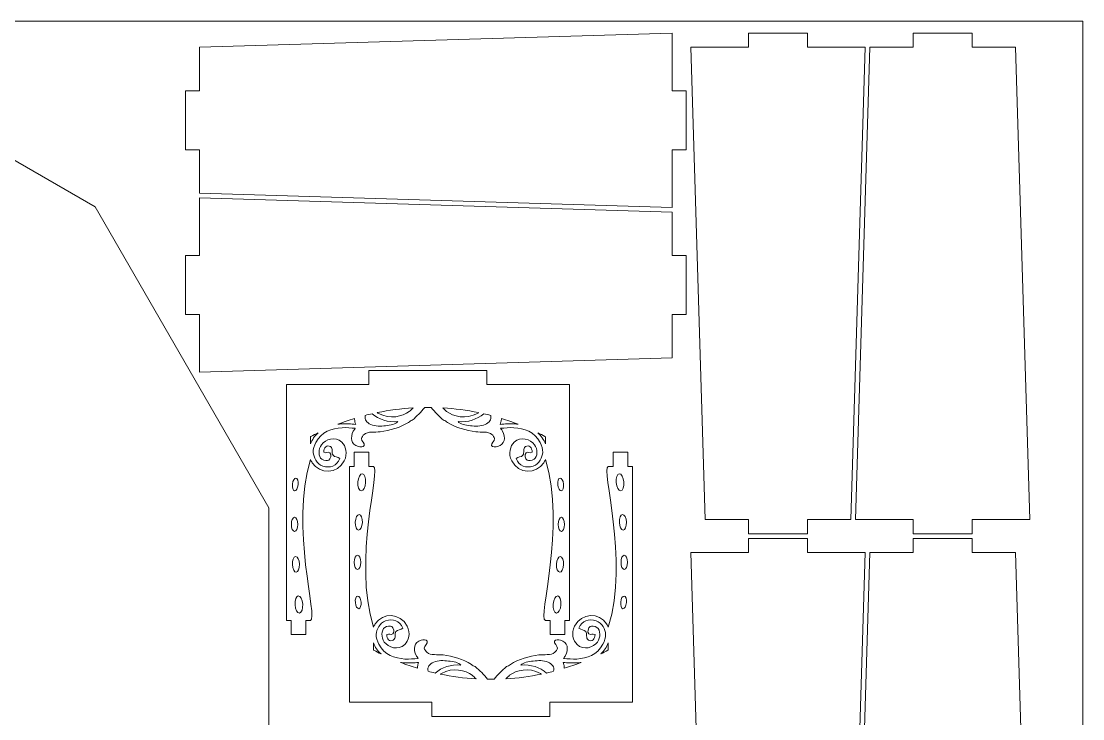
# Model space of a CAD drawing. Header units: millimetres. Extents: x -450 to 450, y -969 to 969.
# Drawn here: x 0 to 450, y 673 to 968.8 of the extents above; entities that cross this region are included whole.
import ezdxf

# ---------------------------------------------------------------- set-up
doc = ezdxf.new("R2010")
doc.units = ezdxf.units.MM
doc.header["$MEASUREMENT"] = 0
doc.layers.add('Camada 1', color=7, linetype='Continuous')

msp = doc.modelspace()

# ---------------------------------------------------------------- linework, layer by layer
at = {"layer": 'Camada 1', "color": 254, "lineweight": 20}
msp.add_lwpolyline([(-450, 368.7521), (450, 368.7521), (450, 968.7521), (-450, 968.7521), (-450, 368.7521)], close=True, dxfattribs=at)
at = {"layer": 'Camada 1', "color": 230, "lineweight": 20}
for points, knots in [([(105, 615.0661), (105, 615.0661), (105, 762.4381), (105, 762.4381), (105, 762.4381), (105, 762.4381), (31.314, 890.0661), (31.314, 890.0661), (31.314, 890.0661), (31.314, 890.0661), (-96.314, 963.7521), (-96.314, 963.7521), (-96.314, 963.7521), (-96.314, 963.7521), (-243.686, 963.7521), (-243.686, 963.7521), (-243.686, 963.7521), (-243.686, 963.7521), (-371.314, 890.0661), (-371.314, 890.0661), (-371.314, 890.0661), (-371.314, 890.0661), (-445, 762.4381), (-445, 762.4381), (-445, 762.4381), (-445, 762.4381), (-445, 615.0661), (-445, 615.0661), (-445, 615.0661), (-445, 615.0661), (-371.314, 487.4381), (-371.314, 487.4381), (-371.314, 487.4381), (-371.314, 487.4381), (-243.686, 413.7521), (-243.686, 413.7521), (-243.686, 413.7521), (-243.686, 413.7521), (-96.314, 413.7521), (-96.314, 413.7521), (-96.314, 413.7521), (-96.314, 413.7521), (31.314, 487.4381), (31.314, 487.4381), (31.314, 487.4381), (31.314, 487.4381), (105, 615.0661), (105, 615.0661)], [0, 0, 0, 0, 0.07692308, 0.07692308, 0.07692308, 0.07692308, 0.15384615, 0.15384615, 0.15384615, 0.15384615, 0.23076923, 0.23076923, 0.23076923, 0.23076923, 0.30769231, 0.30769231, 0.30769231, 0.30769231, 0.38461538, 0.38461538, 0.38461538, 0.38461538, 0.46153846, 0.46153846, 0.46153846, 0.46153846, 0.53846154, 0.53846154, 0.53846154, 0.53846154, 0.61538462, 0.61538462, 0.61538462, 0.61538462, 0.69230769, 0.69230769, 0.69230769, 0.69230769, 0.76923077, 0.76923077, 0.76923077, 0.76923077, 0.84615385, 0.84615385, 0.84615385, 0.84615385, 1, 1, 1, 1]), ([(75.599, 895.9028), (75.599, 895.9028), (275.8734, 889.8513), (275.8734, 889.8513), (275.8734, 889.8513), (275.8734, 889.8513), (275.8734, 914.3017), (275.8734, 914.3017), (275.8734, 914.3017), (275.8734, 914.3017), (281.8734, 914.3017), (281.8734, 914.3017), (281.8734, 914.3017), (281.8734, 914.3017), (281.8734, 939.3017), (281.8734, 939.3017), (281.8734, 939.3017), (281.8734, 939.3017), (275.8734, 939.3017), (275.8734, 939.3017), (275.8734, 939.3017), (275.8734, 939.3017), (275.8734, 963.7521), (275.8734, 963.7521), (275.8734, 963.7521), (275.8734, 963.7521), (75.599, 957.7006), (75.599, 957.7006), (75.599, 957.7006), (75.599, 957.7006), (75.599, 939.3017), (75.599, 939.3017), (75.599, 939.3017), (75.599, 939.3017), (69.599, 939.3017), (69.599, 939.3017), (69.599, 939.3017), (69.599, 939.3017), (69.599, 914.3017), (69.599, 914.3017), (69.599, 914.3017), (69.599, 914.3017), (75.599, 914.3017), (75.599, 914.3017), (75.599, 914.3017), (75.599, 914.3017), (75.599, 895.9028), (75.599, 895.9028)], [0, 0, 0, 0, 0.07692308, 0.07692308, 0.07692308, 0.07692308, 0.15384615, 0.15384615, 0.15384615, 0.15384615, 0.23076923, 0.23076923, 0.23076923, 0.23076923, 0.30769231, 0.30769231, 0.30769231, 0.30769231, 0.38461538, 0.38461538, 0.38461538, 0.38461538, 0.46153846, 0.46153846, 0.46153846, 0.46153846, 0.53846154, 0.53846154, 0.53846154, 0.53846154, 0.61538462, 0.61538462, 0.61538462, 0.61538462, 0.69230769, 0.69230769, 0.69230769, 0.69230769, 0.76923077, 0.76923077, 0.76923077, 0.76923077, 0.84615385, 0.84615385, 0.84615385, 0.84615385, 1, 1, 1, 1]), ([(351.687, 757.4777), (351.687, 757.4777), (357.7385, 957.7521), (357.7385, 957.7521), (357.7385, 957.7521), (357.7385, 957.7521), (333.2881, 957.7521), (333.2881, 957.7521), (333.2881, 957.7521), (333.2881, 957.7521), (333.2881, 963.7521), (333.2881, 963.7521), (333.2881, 963.7521), (333.2881, 963.7521), (308.2881, 963.7521), (308.2881, 963.7521), (308.2881, 963.7521), (308.2881, 963.7521), (308.2881, 957.7521), (308.2881, 957.7521), (308.2881, 957.7521), (308.2881, 957.7521), (283.8377, 957.7521), (283.8377, 957.7521), (283.8377, 957.7521), (283.8377, 957.7521), (289.8892, 757.4777), (289.8892, 757.4777), (289.8892, 757.4777), (289.8892, 757.4777), (308.2881, 757.4777), (308.2881, 757.4777), (308.2881, 757.4777), (308.2881, 757.4777), (308.2881, 751.4777), (308.2881, 751.4777), (308.2881, 751.4777), (308.2881, 751.4777), (333.2881, 751.4777), (333.2881, 751.4777), (333.2881, 751.4777), (333.2881, 751.4777), (333.2881, 757.4777), (333.2881, 757.4777), (333.2881, 757.4777), (333.2881, 757.4777), (351.687, 757.4777), (351.687, 757.4777)], [0, 0, 0, 0, 0.07692308, 0.07692308, 0.07692308, 0.07692308, 0.15384615, 0.15384615, 0.15384615, 0.15384615, 0.23076923, 0.23076923, 0.23076923, 0.23076923, 0.30769231, 0.30769231, 0.30769231, 0.30769231, 0.38461538, 0.38461538, 0.38461538, 0.38461538, 0.46153846, 0.46153846, 0.46153846, 0.46153846, 0.53846154, 0.53846154, 0.53846154, 0.53846154, 0.61538462, 0.61538462, 0.61538462, 0.61538462, 0.69230769, 0.69230769, 0.69230769, 0.69230769, 0.76923077, 0.76923077, 0.76923077, 0.76923077, 0.84615385, 0.84615385, 0.84615385, 0.84615385, 1, 1, 1, 1]), ([(359.7385, 957.7521), (359.7385, 957.7521), (353.687, 757.4777), (353.687, 757.4777), (353.687, 757.4777), (353.687, 757.4777), (378.1374, 757.4777), (378.1374, 757.4777), (378.1374, 757.4777), (378.1374, 757.4777), (378.1374, 751.4777), (378.1374, 751.4777), (378.1374, 751.4777), (378.1374, 751.4777), (403.1374, 751.4777), (403.1374, 751.4777), (403.1374, 751.4777), (403.1374, 751.4777), (403.1374, 757.4777), (403.1374, 757.4777), (403.1374, 757.4777), (403.1374, 757.4777), (427.5878, 757.4777), (427.5878, 757.4777), (427.5878, 757.4777), (427.5878, 757.4777), (421.5363, 957.7521), (421.5363, 957.7521), (421.5363, 957.7521), (421.5363, 957.7521), (403.1374, 957.7521), (403.1374, 957.7521), (403.1374, 957.7521), (403.1374, 957.7521), (403.1374, 963.7521), (403.1374, 963.7521), (403.1374, 963.7521), (403.1374, 963.7521), (378.1374, 963.7521), (378.1374, 963.7521), (378.1374, 963.7521), (378.1374, 963.7521), (378.1374, 957.7521), (378.1374, 957.7521), (378.1374, 957.7521), (378.1374, 957.7521), (359.7385, 957.7521), (359.7385, 957.7521)], [0, 0, 0, 0, 0.07692308, 0.07692308, 0.07692308, 0.07692308, 0.15384615, 0.15384615, 0.15384615, 0.15384615, 0.23076923, 0.23076923, 0.23076923, 0.23076923, 0.30769231, 0.30769231, 0.30769231, 0.30769231, 0.38461538, 0.38461538, 0.38461538, 0.38461538, 0.46153846, 0.46153846, 0.46153846, 0.46153846, 0.53846154, 0.53846154, 0.53846154, 0.53846154, 0.61538462, 0.61538462, 0.61538462, 0.61538462, 0.69230769, 0.69230769, 0.69230769, 0.69230769, 0.76923077, 0.76923077, 0.76923077, 0.76923077, 0.84615385, 0.84615385, 0.84615385, 0.84615385, 1, 1, 1, 1]), ([(275.8734, 887.8513), (275.8734, 887.8513), (75.599, 893.9028), (75.599, 893.9028), (75.599, 893.9028), (75.599, 893.9028), (75.599, 869.4524), (75.599, 869.4524), (75.599, 869.4524), (75.599, 869.4524), (69.599, 869.4524), (69.599, 869.4524), (69.599, 869.4524), (69.599, 869.4524), (69.599, 844.4524), (69.599, 844.4524), (69.599, 844.4524), (69.599, 844.4524), (75.599, 844.4524), (75.599, 844.4524), (75.599, 844.4524), (75.599, 844.4524), (75.599, 820.002), (75.599, 820.002), (75.599, 820.002), (75.599, 820.002), (275.8734, 826.0535), (275.8734, 826.0535), (275.8734, 826.0535), (275.8734, 826.0535), (275.8734, 844.4524), (275.8734, 844.4524), (275.8734, 844.4524), (275.8734, 844.4524), (281.8734, 844.4524), (281.8734, 844.4524), (281.8734, 844.4524), (281.8734, 844.4524), (281.8734, 869.4524), (281.8734, 869.4524), (281.8734, 869.4524), (281.8734, 869.4524), (275.8734, 869.4524), (275.8734, 869.4524), (275.8734, 869.4524), (275.8734, 869.4524), (275.8734, 887.8513), (275.8734, 887.8513)], [0, 0, 0, 0, 0.07692308, 0.07692308, 0.07692308, 0.07692308, 0.15384615, 0.15384615, 0.15384615, 0.15384615, 0.23076923, 0.23076923, 0.23076923, 0.23076923, 0.30769231, 0.30769231, 0.30769231, 0.30769231, 0.38461538, 0.38461538, 0.38461538, 0.38461538, 0.46153846, 0.46153846, 0.46153846, 0.46153846, 0.53846154, 0.53846154, 0.53846154, 0.53846154, 0.61538462, 0.61538462, 0.61538462, 0.61538462, 0.69230769, 0.69230769, 0.69230769, 0.69230769, 0.76923077, 0.76923077, 0.76923077, 0.76923077, 0.84615385, 0.84615385, 0.84615385, 0.84615385, 1, 1, 1, 1]), ([(123.7906, 785.9185), (123.6754, 787.3463), (124.2548, 788.7839), (124.9235, 790.1256), (124.9235, 790.1256), (127.2536, 794.8037), (131.6517, 796.1596), (136.0119, 796.4241), (136.0119, 796.4241), (137.9555, 796.5417), (139.7284, 796.3335), (141.6184, 796.1852), (141.6184, 796.1852), (141.3363, 795.7534), (140.9615, 795.3552), (140.7707, 794.9725), (140.7707, 794.9725), (139.4097, 792.2404), (139.746, 789.2879), (142.9226, 788.4152), (142.9226, 788.4152), (143.6261, 788.2223), (145.124, 788.2), (145.428, 788.8887), (145.428, 788.8887), (145.8515, 789.8489), (144.0758, 790.8256), (144.1991, 791.7913), (144.1991, 791.7913), (144.2715, 792.3587), (144.9328, 793.242), (145.3132, 793.5835), (145.3132, 793.5835), (146.9264, 795.032), (149.9048, 794.4019), (152.1262, 794.6974), (152.1262, 794.6974), (156.2467, 795.2455), (160.6621, 796.4172), (164.1649, 798.7089), (164.1649, 798.7089), (164.6499, 799.026), (165.0826, 799.5913), (165.7891, 799.6233), (165.7891, 799.6233), (167.7163, 801.2742), (169.4719, 803.07), (171.0562, 805.0107), (171.0562, 805.0107), (171.511, 805.0165), (171.9657, 805.0193), (172.4205, 805.0191), (172.4205, 805.0191), (172.8753, 805.0193), (173.33, 805.0165), (173.7848, 805.0107), (173.7848, 805.0107), (175.3691, 803.07), (177.1247, 801.2742), (179.0519, 799.6233), (179.0519, 799.6233), (179.7584, 799.5913), (180.1911, 799.026), (180.6761, 798.7089), (180.6761, 798.7089), (184.1789, 796.4172), (188.5943, 795.2455), (192.7148, 794.6974), (192.7148, 794.6974), (194.9362, 794.4019), (197.9146, 795.032), (199.5278, 793.5835), (199.5278, 793.5835), (199.9082, 793.242), (200.5695, 792.3587), (200.6419, 791.7913), (200.6419, 791.7913), (200.7652, 790.8256), (198.9895, 789.8489), (199.413, 788.8887), (199.413, 788.8887), (199.717, 788.2), (201.2149, 788.2223), (201.9184, 788.4152), (201.9184, 788.4152), (205.095, 789.2879), (205.4313, 792.2404), (204.0703, 794.9725), (204.0703, 794.9725), (203.8795, 795.3552), (203.5047, 795.7534), (203.2226, 796.1852), (203.2226, 796.1852), (205.1126, 796.3335), (206.8855, 796.5417), (208.8291, 796.4241), (208.8291, 796.4241), (213.1893, 796.1596), (217.5874, 794.8037), (219.9175, 790.1256), (219.9175, 790.1256), (220.5862, 788.7839), (221.1656, 787.3463), (221.0504, 785.9185), (221.0504, 785.9185), (220.9065, 784.1365), (219.6526, 781.0188), (217.0245, 780.1792), (217.0245, 780.1792), (213.9575, 779.1984), (211.0076, 780.0909), (209.7619, 783.3453), (209.7619, 783.3453), (210.6489, 784.0978), (211.9638, 783.9149), (212.6531, 784.7663), (212.6531, 784.7663), (213.4584, 785.7611), (212.3944, 787.5745), (213.7765, 788.4021), (213.7765, 788.4021), (215.2899, 789.309), (216.6308, 787.9236), (216.5797, 786.0111), (216.5797, 786.0111), (215.4393, 785.4854), (215.0203, 786.4544), (213.98, 785.7693), (213.98, 785.7693), (213.0274, 785.1424), (213.7915, 783.1114), (214.4703, 782.6674), (214.4703, 782.6674), (214.9816, 782.3328), (216.4792, 782.3627), (217.4027, 783.0393), (217.4027, 783.0393), (218.9709, 784.1885), (218.9773, 787.2757), (217.5898, 789.2154), (217.5898, 789.2154), (215.9052, 791.5696), (211.7299, 792.9035), (208.959, 790.2966), (208.959, 790.2966), (207.281, 788.7186), (206.368, 785.4299), (207.9178, 782.4301), (207.9178, 782.4301), (210.8584, 776.7377), (218.2939, 776.6461), (221.4764, 781.572), (221.4764, 781.572), (221.7619, 782.0138), (221.9997, 782.4661), (222.1933, 782.9257), (222.1933, 782.9257), (231.1505, 754.1695), (218.8067, 715.4651), (222.1933, 714.7545), (222.1933, 714.7545), (222.1933, 714.7545), (224.1933, 714.7545), (224.1933, 714.7545), (224.1933, 714.7545), (224.1933, 714.7545), (224.1933, 708.7545), (224.1933, 708.7545), (224.1933, 708.7545), (224.1933, 708.7545), (230.4205, 708.7545), (230.4205, 708.7545), (230.4205, 708.7545), (230.4205, 708.7545), (230.4205, 714.7545), (230.4205, 714.7545), (230.4205, 714.7545), (230.4205, 714.7545), (232.4205, 714.7545), (232.4205, 714.7545), (232.4205, 714.7545), (232.4205, 714.7545), (232.4205, 814.7545), (232.4205, 814.7545), (232.4205, 814.7545), (232.4205, 814.7545), (197.4205, 814.7545), (197.4205, 814.7545), (197.4205, 814.7545), (197.4205, 814.7545), (197.4205, 820.7545), (197.4205, 820.7545), (197.4205, 820.7545), (197.4205, 820.7545), (147.4205, 820.7545), (147.4205, 820.7545), (147.4205, 820.7545), (147.4205, 820.7545), (147.4205, 814.7545), (147.4205, 814.7545), (147.4205, 814.7545), (147.4205, 814.7545), (112.4205, 814.7545), (112.4205, 814.7545), (112.4205, 814.7545), (112.4205, 814.7545), (112.4205, 714.7545), (112.4205, 714.7545), (112.4205, 714.7545), (112.4205, 714.7545), (114.4205, 714.7545), (114.4205, 714.7545), (114.4205, 714.7545), (114.4205, 714.7545), (114.4205, 708.7545), (114.4205, 708.7545), (114.4205, 708.7545), (114.4205, 708.7545), (120.6477, 708.7545), (120.6477, 708.7545), (120.6477, 708.7545), (120.6477, 708.7545), (120.6477, 714.7545), (120.6477, 714.7545), (120.6477, 714.7545), (120.6477, 714.7545), (122.6477, 714.7545), (122.6477, 714.7545), (122.6477, 714.7545), (126.0343, 715.4651), (113.6905, 754.1695), (122.6477, 782.9257), (122.6477, 782.9257), (122.8413, 782.4661), (123.0791, 782.0138), (123.3646, 781.572), (123.3646, 781.572), (126.5471, 776.6461), (133.9826, 776.7377), (136.9232, 782.4301), (136.9232, 782.4301), (138.473, 785.4299), (137.56, 788.7186), (135.882, 790.2966), (135.882, 790.2966), (133.1111, 792.9035), (128.9358, 791.5696), (127.2512, 789.2154), (127.2512, 789.2154), (125.8637, 787.2757), (125.8701, 784.1885), (127.4383, 783.0393), (127.4383, 783.0393), (128.3618, 782.3627), (129.8594, 782.3328), (130.3707, 782.6674), (130.3707, 782.6674), (131.0495, 783.1114), (131.8136, 785.1424), (130.861, 785.7693), (130.861, 785.7693), (129.8207, 786.4544), (129.4017, 785.4854), (128.2613, 786.0111), (128.2613, 786.0111), (128.2102, 787.9236), (129.5511, 789.309), (131.0645, 788.4021), (131.0645, 788.4021), (132.4466, 787.5745), (131.3826, 785.7611), (132.1879, 784.7663), (132.1879, 784.7663), (132.8772, 783.9149), (134.1921, 784.0978), (135.0791, 783.3453), (135.0791, 783.3453), (133.8334, 780.0909), (130.8835, 779.1984), (127.8165, 780.1792), (127.8165, 780.1792), (125.1884, 781.0188), (123.9345, 784.1365), (123.7906, 785.9185)], [0, 0, 0, 0, 0.01388889, 0.01388889, 0.01388889, 0.01388889, 0.02777778, 0.02777778, 0.02777778, 0.02777778, 0.04166667, 0.04166667, 0.04166667, 0.04166667, 0.05555556, 0.05555556, 0.05555556, 0.05555556, 0.06944444, 0.06944444, 0.06944444, 0.06944444, 0.08333333, 0.08333333, 0.08333333, 0.08333333, 0.09722222, 0.09722222, 0.09722222, 0.09722222, 0.11111111, 0.11111111, 0.11111111, 0.11111111, 0.125, 0.125, 0.125, 0.125, 0.13888889, 0.13888889, 0.13888889, 0.13888889, 0.15277778, 0.15277778, 0.15277778, 0.15277778, 0.16666667, 0.16666667, 0.16666667, 0.16666667, 0.18055556, 0.18055556, 0.18055556, 0.18055556, 0.19444444, 0.19444444, 0.19444444, 0.19444444, 0.20833333, 0.20833333, 0.20833333, 0.20833333, 0.22222222, 0.22222222, 0.22222222, 0.22222222, 0.23611111, 0.23611111, 0.23611111, 0.23611111, 0.25, 0.25, 0.25, 0.25, 0.26388889, 0.26388889, 0.26388889, 0.26388889, 0.27777778, 0.27777778, 0.27777778, 0.27777778, 0.29166667, 0.29166667, 0.29166667, 0.29166667, 0.30555556, 0.30555556, 0.30555556, 0.30555556, 0.31944444, 0.31944444, 0.31944444, 0.31944444, 0.33333333, 0.33333333, 0.33333333, 0.33333333, 0.34722222, 0.34722222, 0.34722222, 0.34722222, 0.36111111, 0.36111111, 0.36111111, 0.36111111, 0.375, 0.375, 0.375, 0.375, 0.38888889, 0.38888889, 0.38888889, 0.38888889, 0.40277778, 0.40277778, 0.40277778, 0.40277778, 0.41666667, 0.41666667, 0.41666667, 0.41666667, 0.43055556, 0.43055556, 0.43055556, 0.43055556, 0.44444444, 0.44444444, 0.44444444, 0.44444444, 0.45833333, 0.45833333, 0.45833333, 0.45833333, 0.47222222, 0.47222222, 0.47222222, 0.47222222, 0.48611111, 0.48611111, 0.48611111, 0.48611111, 0.5, 0.5, 0.5, 0.5, 0.51388889, 0.51388889, 0.51388889, 0.51388889, 0.52777778, 0.52777778, 0.52777778, 0.52777778, 0.54166667, 0.54166667, 0.54166667, 0.54166667, 0.55555556, 0.55555556, 0.55555556, 0.55555556, 0.56944444, 0.56944444, 0.56944444, 0.56944444, 0.58333333, 0.58333333, 0.58333333, 0.58333333, 0.59722222, 0.59722222, 0.59722222, 0.59722222, 0.61111111, 0.61111111, 0.61111111, 0.61111111, 0.625, 0.625, 0.625, 0.625, 0.63888889, 0.63888889, 0.63888889, 0.63888889, 0.65277778, 0.65277778, 0.65277778, 0.65277778, 0.66666667, 0.66666667, 0.66666667, 0.66666667, 0.68055556, 0.68055556, 0.68055556, 0.68055556, 0.69444444, 0.69444444, 0.69444444, 0.69444444, 0.70833333, 0.70833333, 0.70833333, 0.70833333, 0.72222222, 0.72222222, 0.72222222, 0.72222222, 0.73611111, 0.73611111, 0.73611111, 0.73611111, 0.75, 0.75, 0.75, 0.75, 0.76388889, 0.76388889, 0.76388889, 0.76388889, 0.77777778, 0.77777778, 0.77777778, 0.77777778, 0.79166667, 0.79166667, 0.79166667, 0.79166667, 0.80555556, 0.80555556, 0.80555556, 0.80555556, 0.81944444, 0.81944444, 0.81944444, 0.81944444, 0.83333333, 0.83333333, 0.83333333, 0.83333333, 0.84722222, 0.84722222, 0.84722222, 0.84722222, 0.86111111, 0.86111111, 0.86111111, 0.86111111, 0.875, 0.875, 0.875, 0.875, 0.88888889, 0.88888889, 0.88888889, 0.88888889, 0.90277778, 0.90277778, 0.90277778, 0.90277778, 0.91666667, 0.91666667, 0.91666667, 0.91666667, 0.93055556, 0.93055556, 0.93055556, 0.93055556, 0.94444444, 0.94444444, 0.94444444, 0.94444444, 0.95833333, 0.95833333, 0.95833333, 0.95833333, 0.97222222, 0.97222222, 0.97222222, 0.97222222, 1, 1, 1, 1]), ([(148.1805, 797.7902), (146.4081, 798.55), (145.3802, 799.785), (145.8334, 801.6324), (145.8334, 801.6324), (146.8172, 801.8871), (147.8036, 802.1285), (148.7927, 802.3545), (148.7927, 802.3545), (151.5592, 799.9969), (155.5204, 798.6062), (159.6637, 799.0154), (159.6637, 799.0154), (158.8141, 797.8719), (156.5413, 797.5371), (154.4306, 797.2838), (154.4306, 797.2838), (152.3286, 797.0316), (150.1986, 796.9256), (148.1805, 797.7902)], [0, 0, 0, 0, 0.16666667, 0.16666667, 0.16666667, 0.16666667, 0.33333333, 0.33333333, 0.33333333, 0.33333333, 0.5, 0.5, 0.5, 0.5, 0.66666667, 0.66666667, 0.66666667, 0.66666667, 1, 1, 1, 1]), ([(150.9432, 802.8211), (155.9559, 803.8576), (161.0257, 804.5298), (166.1129, 804.8327), (166.1129, 804.8327), (165.5395, 804.2022), (164.9806, 803.6866), (164.4999, 803.3246), (164.4999, 803.3246), (161.6499, 801.1778), (156.393, 799.7924), (151.4512, 802.5172), (151.4512, 802.5172), (151.2785, 802.6125), (151.1091, 802.7141), (150.9432, 802.8211)], [0, 0, 0, 0, 0.2, 0.2, 0.2, 0.2, 0.4, 0.4, 0.4, 0.4, 0.6, 0.6, 0.6, 0.6, 1, 1, 1, 1]), ([(193.3898, 802.5172), (188.448, 799.7924), (183.1911, 801.1778), (180.3411, 803.3246), (180.3411, 803.3246), (179.8604, 803.6866), (179.3015, 804.2022), (178.7281, 804.8327), (178.7281, 804.8327), (183.8153, 804.5298), (188.8851, 803.8576), (193.8978, 802.8211), (193.8978, 802.8211), (193.7319, 802.7141), (193.5625, 802.6125), (193.3898, 802.5172)], [0, 0, 0, 0, 0.2, 0.2, 0.2, 0.2, 0.4, 0.4, 0.4, 0.4, 0.6, 0.6, 0.6, 0.6, 1, 1, 1, 1]), ([(190.4104, 797.2838), (188.2997, 797.5371), (186.0269, 797.8719), (185.1773, 799.0154), (185.1773, 799.0154), (189.3206, 798.6062), (193.2818, 799.9969), (196.0483, 802.3545), (196.0483, 802.3545), (197.0374, 802.1285), (198.0238, 801.8871), (199.0076, 801.6324), (199.0076, 801.6324), (199.4608, 799.785), (198.4329, 798.55), (196.6605, 797.7902), (196.6605, 797.7902), (194.6424, 796.9256), (192.5124, 797.0316), (190.4104, 797.2838)], [0, 0, 0, 0, 0.16666667, 0.16666667, 0.16666667, 0.16666667, 0.33333333, 0.33333333, 0.33333333, 0.33333333, 0.5, 0.5, 0.5, 0.5, 0.66666667, 0.66666667, 0.66666667, 0.66666667, 1, 1, 1, 1]), ([(134.1731, 797.8804), (136.5251, 798.7899), (138.9016, 799.6132), (141.2982, 800.3489), (141.2982, 800.3489), (141.2896, 799.8419), (141.3945, 799.3435), (141.4838, 798.859), (141.4838, 798.859), (141.5437, 798.5348), (141.6702, 798.1839), (141.7781, 797.8587), (141.7781, 797.8587), (139.9214, 798.0603), (137.5466, 798.1462), (135.7681, 798.0362), (135.7681, 798.0362), (135.22, 798.0022), (134.6892, 797.9502), (134.1731, 797.8804)], [0, 0, 0, 0, 0.16666667, 0.16666667, 0.16666667, 0.16666667, 0.33333333, 0.33333333, 0.33333333, 0.33333333, 0.5, 0.5, 0.5, 0.5, 0.66666667, 0.66666667, 0.66666667, 0.66666667, 1, 1, 1, 1]), ([(203.3572, 798.859), (203.4465, 799.3435), (203.5514, 799.8419), (203.5428, 800.3489), (203.5428, 800.3489), (205.9394, 799.6132), (208.3159, 798.7899), (210.6679, 797.8804), (210.6679, 797.8804), (210.1518, 797.9502), (209.621, 798.0022), (209.0729, 798.0362), (209.0729, 798.0362), (207.2944, 798.1462), (204.9196, 798.0603), (203.0629, 797.8587), (203.0629, 797.8587), (203.1708, 798.1839), (203.2973, 798.5348), (203.3572, 798.859)], [0, 0, 0, 0, 0.16666667, 0.16666667, 0.16666667, 0.16666667, 0.33333333, 0.33333333, 0.33333333, 0.33333333, 0.5, 0.5, 0.5, 0.5, 0.66666667, 0.66666667, 0.66666667, 0.66666667, 1, 1, 1, 1]), ([(122.8329, 792.7099), (123.841, 793.2432), (124.8561, 793.7577), (125.8767, 794.2563), (125.8767, 794.2563), (124.4237, 792.9352), (123.3041, 791.3339), (122.6477, 789.6213), (122.6477, 789.6213), (122.6477, 789.6213), (122.6477, 792.6117), (122.6477, 792.6117), (122.6477, 792.6117), (122.6477, 792.6117), (122.8329, 792.7099), (122.8329, 792.7099)], [0, 0, 0, 0, 0.2, 0.2, 0.2, 0.2, 0.4, 0.4, 0.4, 0.4, 0.6, 0.6, 0.6, 0.6, 1, 1, 1, 1]), ([(222.1933, 789.6213), (221.5369, 791.3339), (220.4173, 792.9352), (218.9643, 794.2563), (218.9643, 794.2563), (219.9849, 793.7577), (221, 793.2432), (222.0081, 792.7099), (222.0081, 792.7099), (222.0081, 792.7099), (222.1933, 792.6117), (222.1933, 792.6117), (222.1933, 792.6117), (222.1933, 792.6117), (222.1933, 789.6213), (222.1933, 789.6213)], [0, 0, 0, 0, 0.2, 0.2, 0.2, 0.2, 0.4, 0.4, 0.4, 0.4, 0.6, 0.6, 0.6, 0.6, 1, 1, 1, 1]), ([(247.7203, 708.8772), (247.8355, 707.4494), (247.2561, 706.0118), (246.5874, 704.6701), (246.5874, 704.6701), (244.2573, 699.992), (239.8592, 698.6361), (235.499, 698.3716), (235.499, 698.3716), (233.5554, 698.254), (231.7825, 698.4622), (229.8925, 698.6105), (229.8925, 698.6105), (230.1746, 699.0423), (230.5494, 699.4405), (230.7402, 699.8232), (230.7402, 699.8232), (232.1012, 702.5553), (231.7649, 705.5078), (228.5883, 706.3805), (228.5883, 706.3805), (227.8848, 706.5734), (226.3869, 706.5957), (226.0829, 705.907), (226.0829, 705.907), (225.6594, 704.9468), (227.4351, 703.9701), (227.3118, 703.0044), (227.3118, 703.0044), (227.2394, 702.437), (226.5781, 701.5537), (226.1977, 701.2122), (226.1977, 701.2122), (224.5845, 699.7637), (221.6061, 700.3938), (219.3847, 700.0983), (219.3847, 700.0983), (215.2642, 699.5502), (210.8488, 698.3785), (207.346, 696.0868), (207.346, 696.0868), (206.861, 695.7697), (206.4283, 695.2044), (205.7218, 695.1724), (205.7218, 695.1724), (203.7946, 693.5215), (202.039, 691.7257), (200.4547, 689.785), (200.4547, 689.785), (199.9999, 689.7792), (199.5452, 689.7764), (199.0904, 689.7766), (199.0904, 689.7766), (198.6356, 689.7764), (198.1809, 689.7792), (197.7261, 689.785), (197.7261, 689.785), (196.1418, 691.7257), (194.3862, 693.5215), (192.459, 695.1724), (192.459, 695.1724), (191.7525, 695.2044), (191.3198, 695.7697), (190.8348, 696.0868), (190.8348, 696.0868), (187.332, 698.3785), (182.9166, 699.5502), (178.7961, 700.0983), (178.7961, 700.0983), (176.5747, 700.3938), (173.5963, 699.7637), (171.9831, 701.2122), (171.9831, 701.2122), (171.6027, 701.5537), (170.9414, 702.437), (170.869, 703.0044), (170.869, 703.0044), (170.7457, 703.9701), (172.5214, 704.9468), (172.0979, 705.907), (172.0979, 705.907), (171.7939, 706.5957), (170.296, 706.5734), (169.5925, 706.3805), (169.5925, 706.3805), (166.4159, 705.5078), (166.0796, 702.5553), (167.4406, 699.8232), (167.4406, 699.8232), (167.6314, 699.4405), (168.0062, 699.0423), (168.2883, 698.6105), (168.2883, 698.6105), (166.3983, 698.4622), (164.6254, 698.254), (162.6818, 698.3716), (162.6818, 698.3716), (158.3216, 698.6361), (153.9235, 699.992), (151.5934, 704.6701), (151.5934, 704.6701), (150.9247, 706.0118), (150.3453, 707.4494), (150.4605, 708.8772), (150.4605, 708.8772), (150.6044, 710.6592), (151.8583, 713.7769), (154.4864, 714.6165), (154.4864, 714.6165), (157.5534, 715.5973), (160.5033, 714.7048), (161.749, 711.4504), (161.749, 711.4504), (160.862, 710.6979), (159.5471, 710.8808), (158.8578, 710.0294), (158.8578, 710.0294), (158.0525, 709.0346), (159.1165, 707.2212), (157.7344, 706.3936), (157.7344, 706.3936), (156.221, 705.4867), (154.8801, 706.8721), (154.9312, 708.7846), (154.9312, 708.7846), (156.0716, 709.3103), (156.4906, 708.3413), (157.5309, 709.0264), (157.5309, 709.0264), (158.4835, 709.6533), (157.7194, 711.6843), (157.0406, 712.1283), (157.0406, 712.1283), (156.5293, 712.4629), (155.0317, 712.433), (154.1082, 711.7564), (154.1082, 711.7564), (152.54, 710.6072), (152.5336, 707.52), (153.9211, 705.5803), (153.9211, 705.5803), (155.6057, 703.2261), (159.781, 701.8922), (162.5519, 704.4991), (162.5519, 704.4991), (164.2299, 706.0771), (165.1429, 709.3658), (163.5931, 712.3656), (163.5931, 712.3656), (160.6525, 718.058), (153.217, 718.1496), (150.0345, 713.2237), (150.0345, 713.2237), (149.749, 712.7819), (149.5112, 712.3296), (149.3176, 711.87), (149.3176, 711.87), (140.3604, 740.6262), (152.7042, 779.3306), (149.3176, 780.0412), (149.3176, 780.0412), (149.3176, 780.0412), (147.3176, 780.0412), (147.3176, 780.0412), (147.3176, 780.0412), (147.3176, 780.0412), (147.3176, 786.0412), (147.3176, 786.0412), (147.3176, 786.0412), (147.3176, 786.0412), (141.0904, 786.0412), (141.0904, 786.0412), (141.0904, 786.0412), (141.0904, 786.0412), (141.0904, 780.0412), (141.0904, 780.0412), (141.0904, 780.0412), (141.0904, 780.0412), (139.0904, 780.0412), (139.0904, 780.0412), (139.0904, 780.0412), (139.0904, 780.0412), (139.0904, 680.0412), (139.0904, 680.0412), (139.0904, 680.0412), (139.0904, 680.0412), (174.0904, 680.0412), (174.0904, 680.0412), (174.0904, 680.0412), (174.0904, 680.0412), (174.0904, 674.0412), (174.0904, 674.0412), (174.0904, 674.0412), (174.0904, 674.0412), (224.0904, 674.0412), (224.0904, 674.0412), (224.0904, 674.0412), (224.0904, 674.0412), (224.0904, 680.0412), (224.0904, 680.0412), (224.0904, 680.0412), (224.0904, 680.0412), (259.0904, 680.0412), (259.0904, 680.0412), (259.0904, 680.0412), (259.0904, 680.0412), (259.0904, 780.0412), (259.0904, 780.0412), (259.0904, 780.0412), (259.0904, 780.0412), (257.0904, 780.0412), (257.0904, 780.0412), (257.0904, 780.0412), (257.0904, 780.0412), (257.0904, 786.0412), (257.0904, 786.0412), (257.0904, 786.0412), (257.0904, 786.0412), (250.8632, 786.0412), (250.8632, 786.0412), (250.8632, 786.0412), (250.8632, 786.0412), (250.8632, 780.0412), (250.8632, 780.0412), (250.8632, 780.0412), (250.8632, 780.0412), (248.8632, 780.0412), (248.8632, 780.0412), (248.8632, 780.0412), (245.4766, 779.3306), (257.8204, 740.6262), (248.8632, 711.87), (248.8632, 711.87), (248.6696, 712.3296), (248.4318, 712.7819), (248.1463, 713.2237), (248.1463, 713.2237), (244.9638, 718.1496), (237.5283, 718.058), (234.5877, 712.3656), (234.5877, 712.3656), (233.0379, 709.3658), (233.9509, 706.0771), (235.6289, 704.4991), (235.6289, 704.4991), (238.3998, 701.8922), (242.5751, 703.2261), (244.2597, 705.5803), (244.2597, 705.5803), (245.6472, 707.52), (245.6408, 710.6072), (244.0726, 711.7564), (244.0726, 711.7564), (243.1491, 712.433), (241.6515, 712.4629), (241.1402, 712.1283), (241.1402, 712.1283), (240.4614, 711.6843), (239.6973, 709.6533), (240.6499, 709.0264), (240.6499, 709.0264), (241.6902, 708.3413), (242.1092, 709.3103), (243.2496, 708.7846), (243.2496, 708.7846), (243.3007, 706.8721), (241.9598, 705.4867), (240.4464, 706.3936), (240.4464, 706.3936), (239.0643, 707.2212), (240.1283, 709.0346), (239.323, 710.0294), (239.323, 710.0294), (238.6337, 710.8808), (237.3188, 710.6979), (236.4318, 711.4504), (236.4318, 711.4504), (237.6775, 714.7048), (240.6274, 715.5973), (243.6944, 714.6165), (243.6944, 714.6165), (246.3225, 713.7769), (247.5764, 710.6592), (247.7203, 708.8772)], [0, 0, 0, 0, 0.01388889, 0.01388889, 0.01388889, 0.01388889, 0.02777778, 0.02777778, 0.02777778, 0.02777778, 0.04166667, 0.04166667, 0.04166667, 0.04166667, 0.05555556, 0.05555556, 0.05555556, 0.05555556, 0.06944444, 0.06944444, 0.06944444, 0.06944444, 0.08333333, 0.08333333, 0.08333333, 0.08333333, 0.09722222, 0.09722222, 0.09722222, 0.09722222, 0.11111111, 0.11111111, 0.11111111, 0.11111111, 0.125, 0.125, 0.125, 0.125, 0.13888889, 0.13888889, 0.13888889, 0.13888889, 0.15277778, 0.15277778, 0.15277778, 0.15277778, 0.16666667, 0.16666667, 0.16666667, 0.16666667, 0.18055556, 0.18055556, 0.18055556, 0.18055556, 0.19444444, 0.19444444, 0.19444444, 0.19444444, 0.20833333, 0.20833333, 0.20833333, 0.20833333, 0.22222222, 0.22222222, 0.22222222, 0.22222222, 0.23611111, 0.23611111, 0.23611111, 0.23611111, 0.25, 0.25, 0.25, 0.25, 0.26388889, 0.26388889, 0.26388889, 0.26388889, 0.27777778, 0.27777778, 0.27777778, 0.27777778, 0.29166667, 0.29166667, 0.29166667, 0.29166667, 0.30555556, 0.30555556, 0.30555556, 0.30555556, 0.31944444, 0.31944444, 0.31944444, 0.31944444, 0.33333333, 0.33333333, 0.33333333, 0.33333333, 0.34722222, 0.34722222, 0.34722222, 0.34722222, 0.36111111, 0.36111111, 0.36111111, 0.36111111, 0.375, 0.375, 0.375, 0.375, 0.38888889, 0.38888889, 0.38888889, 0.38888889, 0.40277778, 0.40277778, 0.40277778, 0.40277778, 0.41666667, 0.41666667, 0.41666667, 0.41666667, 0.43055556, 0.43055556, 0.43055556, 0.43055556, 0.44444444, 0.44444444, 0.44444444, 0.44444444, 0.45833333, 0.45833333, 0.45833333, 0.45833333, 0.47222222, 0.47222222, 0.47222222, 0.47222222, 0.48611111, 0.48611111, 0.48611111, 0.48611111, 0.5, 0.5, 0.5, 0.5, 0.51388889, 0.51388889, 0.51388889, 0.51388889, 0.52777778, 0.52777778, 0.52777778, 0.52777778, 0.54166667, 0.54166667, 0.54166667, 0.54166667, 0.55555556, 0.55555556, 0.55555556, 0.55555556, 0.56944444, 0.56944444, 0.56944444, 0.56944444, 0.58333333, 0.58333333, 0.58333333, 0.58333333, 0.59722222, 0.59722222, 0.59722222, 0.59722222, 0.61111111, 0.61111111, 0.61111111, 0.61111111, 0.625, 0.625, 0.625, 0.625, 0.63888889, 0.63888889, 0.63888889, 0.63888889, 0.65277778, 0.65277778, 0.65277778, 0.65277778, 0.66666667, 0.66666667, 0.66666667, 0.66666667, 0.68055556, 0.68055556, 0.68055556, 0.68055556, 0.69444444, 0.69444444, 0.69444444, 0.69444444, 0.70833333, 0.70833333, 0.70833333, 0.70833333, 0.72222222, 0.72222222, 0.72222222, 0.72222222, 0.73611111, 0.73611111, 0.73611111, 0.73611111, 0.75, 0.75, 0.75, 0.75, 0.76388889, 0.76388889, 0.76388889, 0.76388889, 0.77777778, 0.77777778, 0.77777778, 0.77777778, 0.79166667, 0.79166667, 0.79166667, 0.79166667, 0.80555556, 0.80555556, 0.80555556, 0.80555556, 0.81944444, 0.81944444, 0.81944444, 0.81944444, 0.83333333, 0.83333333, 0.83333333, 0.83333333, 0.84722222, 0.84722222, 0.84722222, 0.84722222, 0.86111111, 0.86111111, 0.86111111, 0.86111111, 0.875, 0.875, 0.875, 0.875, 0.88888889, 0.88888889, 0.88888889, 0.88888889, 0.90277778, 0.90277778, 0.90277778, 0.90277778, 0.91666667, 0.91666667, 0.91666667, 0.91666667, 0.93055556, 0.93055556, 0.93055556, 0.93055556, 0.94444444, 0.94444444, 0.94444444, 0.94444444, 0.95833333, 0.95833333, 0.95833333, 0.95833333, 0.97222222, 0.97222222, 0.97222222, 0.97222222, 1, 1, 1, 1]), ([(116.4451, 775.0925), (117.1138, 775.025), (117.5343, 773.7652), (117.3842, 772.2786), (117.3842, 772.2786), (117.2342, 770.792), (116.5704, 769.6417), (115.9017, 769.7092), (115.9017, 769.7092), (115.233, 769.7767), (114.8125, 771.0365), (114.9626, 772.523), (114.9626, 772.523), (115.1126, 774.0097), (115.7764, 775.16), (116.4451, 775.0925)], [0, 0, 0, 0, 0.2, 0.2, 0.2, 0.2, 0.4, 0.4, 0.4, 0.4, 0.6, 0.6, 0.6, 0.6, 1, 1, 1, 1]), ([(145.9905, 773.1751), (145.8377, 771.1756), (144.9847, 769.6105), (144.0853, 769.6792), (144.0853, 769.6792), (143.1859, 769.7479), (142.5806, 771.4245), (142.7333, 773.424), (142.7333, 773.424), (142.8861, 775.4234), (143.7392, 776.9886), (144.6386, 776.9199), (144.6386, 776.9199), (145.538, 776.8511), (146.1433, 775.1745), (145.9905, 773.1751)], [0, 0, 0, 0, 0.2, 0.2, 0.2, 0.2, 0.4, 0.4, 0.4, 0.4, 0.6, 0.6, 0.6, 0.6, 1, 1, 1, 1]), ([(227.4572, 772.2786), (227.3071, 773.7652), (227.7276, 775.025), (228.3963, 775.0925), (228.3963, 775.0925), (229.065, 775.16), (229.7288, 774.0096), (229.8788, 772.5231), (229.8788, 772.5231), (230.0289, 771.0365), (229.6084, 769.7766), (228.9397, 769.7091), (228.9397, 769.7091), (228.271, 769.6416), (227.6072, 770.792), (227.4572, 772.2786)], [0, 0, 0, 0, 0.2, 0.2, 0.2, 0.2, 0.4, 0.4, 0.4, 0.4, 0.6, 0.6, 0.6, 0.6, 1, 1, 1, 1]), ([(254.0951, 769.6792), (253.1957, 769.6104), (252.3426, 771.1757), (252.1898, 773.1751), (252.1898, 773.1751), (252.0371, 775.1745), (252.6424, 776.8511), (253.5419, 776.9199), (253.5419, 776.9199), (254.4412, 776.9886), (255.2943, 775.4234), (255.4471, 773.4239), (255.4471, 773.4239), (255.5998, 771.4246), (254.9945, 769.7479), (254.0951, 769.6792)], [0, 0, 0, 0, 0.2, 0.2, 0.2, 0.2, 0.4, 0.4, 0.4, 0.4, 0.6, 0.6, 0.6, 0.6, 1, 1, 1, 1]), ([(115.8825, 758.4465), (116.6312, 758.4465), (117.2383, 757.0971), (117.2383, 755.4327), (117.2383, 755.4327), (117.2383, 753.7681), (116.6312, 752.4187), (115.8825, 752.4187), (115.8825, 752.4187), (115.1337, 752.4187), (114.5267, 753.7681), (114.5267, 755.4327), (114.5267, 755.4327), (114.5267, 757.0971), (115.1337, 758.4465), (115.8825, 758.4465)], [0, 0, 0, 0, 0.2, 0.2, 0.2, 0.2, 0.4, 0.4, 0.4, 0.4, 0.6, 0.6, 0.6, 0.6, 1, 1, 1, 1]), ([(144.6138, 756.2707), (144.5394, 754.4374), (143.8106, 752.9782), (142.9858, 753.0117), (142.9858, 753.0117), (142.1611, 753.0451), (141.5528, 754.5585), (141.6271, 756.3919), (141.6271, 756.3919), (141.7015, 758.2252), (142.4304, 759.6844), (143.2551, 759.651), (143.2551, 759.651), (144.0798, 759.6175), (144.6881, 758.1041), (144.6138, 756.2707)], [0, 0, 0, 0, 0.2, 0.2, 0.2, 0.2, 0.4, 0.4, 0.4, 0.4, 0.6, 0.6, 0.6, 0.6, 1, 1, 1, 1]), ([(227.6031, 755.4326), (227.6031, 757.0971), (228.2102, 758.4465), (228.9589, 758.4465), (228.9589, 758.4465), (229.7077, 758.4465), (230.3147, 757.0971), (230.3147, 755.4326), (230.3147, 755.4326), (230.3147, 753.7681), (229.7077, 752.4187), (228.9589, 752.4187), (228.9589, 752.4187), (228.2102, 752.4187), (227.6031, 753.7681), (227.6031, 755.4326)], [0, 0, 0, 0, 0.2, 0.2, 0.2, 0.2, 0.4, 0.4, 0.4, 0.4, 0.6, 0.6, 0.6, 0.6, 1, 1, 1, 1]), ([(255.1945, 753.0116), (254.3699, 752.9782), (253.641, 754.4374), (253.5666, 756.2707), (253.5666, 756.2707), (253.4923, 758.1041), (254.1007, 759.6175), (254.9253, 759.651), (254.9253, 759.651), (255.75, 759.6844), (256.4789, 758.2252), (256.5533, 756.3919), (256.5533, 756.3919), (256.6276, 754.5585), (256.0192, 753.0451), (255.1945, 753.0116)], [0, 0, 0, 0, 0.2, 0.2, 0.2, 0.2, 0.4, 0.4, 0.4, 0.4, 0.6, 0.6, 0.6, 0.6, 1, 1, 1, 1]), ([(351.687, 543.2033), (351.687, 543.2033), (357.7385, 743.4777), (357.7385, 743.4777), (357.7385, 743.4777), (357.7385, 743.4777), (333.2881, 743.4777), (333.2881, 743.4777), (333.2881, 743.4777), (333.2881, 743.4777), (333.2881, 749.4777), (333.2881, 749.4777), (333.2881, 749.4777), (333.2881, 749.4777), (308.2881, 749.4777), (308.2881, 749.4777), (308.2881, 749.4777), (308.2881, 749.4777), (308.2881, 743.4777), (308.2881, 743.4777), (308.2881, 743.4777), (308.2881, 743.4777), (283.8377, 743.4777), (283.8377, 743.4777), (283.8377, 743.4777), (283.8377, 743.4777), (289.8892, 543.2033), (289.8892, 543.2033), (289.8892, 543.2033), (289.8892, 543.2033), (308.2881, 543.2033), (308.2881, 543.2033), (308.2881, 543.2033), (308.2881, 543.2033), (308.2881, 537.2033), (308.2881, 537.2033), (308.2881, 537.2033), (308.2881, 537.2033), (333.2881, 537.2033), (333.2881, 537.2033), (333.2881, 537.2033), (333.2881, 537.2033), (333.2881, 543.2033), (333.2881, 543.2033), (333.2881, 543.2033), (333.2881, 543.2033), (351.687, 543.2033), (351.687, 543.2033)], [0, 0, 0, 0, 0.07692308, 0.07692308, 0.07692308, 0.07692308, 0.15384615, 0.15384615, 0.15384615, 0.15384615, 0.23076923, 0.23076923, 0.23076923, 0.23076923, 0.30769231, 0.30769231, 0.30769231, 0.30769231, 0.38461538, 0.38461538, 0.38461538, 0.38461538, 0.46153846, 0.46153846, 0.46153846, 0.46153846, 0.53846154, 0.53846154, 0.53846154, 0.53846154, 0.61538462, 0.61538462, 0.61538462, 0.61538462, 0.69230769, 0.69230769, 0.69230769, 0.69230769, 0.76923077, 0.76923077, 0.76923077, 0.76923077, 0.84615385, 0.84615385, 0.84615385, 0.84615385, 1, 1, 1, 1]), ([(359.7385, 743.4777), (359.7385, 743.4777), (353.687, 543.2033), (353.687, 543.2033), (353.687, 543.2033), (353.687, 543.2033), (378.1374, 543.2033), (378.1374, 543.2033), (378.1374, 543.2033), (378.1374, 543.2033), (378.1374, 537.2033), (378.1374, 537.2033), (378.1374, 537.2033), (378.1374, 537.2033), (403.1374, 537.2033), (403.1374, 537.2033), (403.1374, 537.2033), (403.1374, 537.2033), (403.1374, 543.2033), (403.1374, 543.2033), (403.1374, 543.2033), (403.1374, 543.2033), (427.5878, 543.2033), (427.5878, 543.2033), (427.5878, 543.2033), (427.5878, 543.2033), (421.5363, 743.4777), (421.5363, 743.4777), (421.5363, 743.4777), (421.5363, 743.4777), (403.1374, 743.4777), (403.1374, 743.4777), (403.1374, 743.4777), (403.1374, 743.4777), (403.1374, 749.4777), (403.1374, 749.4777), (403.1374, 749.4777), (403.1374, 749.4777), (378.1374, 749.4777), (378.1374, 749.4777), (378.1374, 749.4777), (378.1374, 749.4777), (378.1374, 743.4777), (378.1374, 743.4777), (378.1374, 743.4777), (378.1374, 743.4777), (359.7385, 743.4777), (359.7385, 743.4777)], [0, 0, 0, 0, 0.07692308, 0.07692308, 0.07692308, 0.07692308, 0.15384615, 0.15384615, 0.15384615, 0.15384615, 0.23076923, 0.23076923, 0.23076923, 0.23076923, 0.30769231, 0.30769231, 0.30769231, 0.30769231, 0.38461538, 0.38461538, 0.38461538, 0.38461538, 0.46153846, 0.46153846, 0.46153846, 0.46153846, 0.53846154, 0.53846154, 0.53846154, 0.53846154, 0.61538462, 0.61538462, 0.61538462, 0.61538462, 0.69230769, 0.69230769, 0.69230769, 0.69230769, 0.76923077, 0.76923077, 0.76923077, 0.76923077, 0.84615385, 0.84615385, 0.84615385, 0.84615385, 1, 1, 1, 1]), ([(116.3164, 741.7841), (117.141, 741.8175), (117.8699, 740.3583), (117.9443, 738.525), (117.9443, 738.525), (118.0186, 736.6916), (117.4102, 735.1782), (116.5856, 735.1447), (116.5856, 735.1447), (115.7609, 735.1113), (115.032, 736.5705), (114.9576, 738.4038), (114.9576, 738.4038), (114.8833, 740.2372), (115.4917, 741.7506), (116.3164, 741.7841)], [0, 0, 0, 0, 0.2, 0.2, 0.2, 0.2, 0.4, 0.4, 0.4, 0.4, 0.6, 0.6, 0.6, 0.6, 1, 1, 1, 1]), ([(143.9078, 739.3631), (143.9078, 737.6986), (143.3007, 736.3492), (142.552, 736.3492), (142.552, 736.3492), (141.8032, 736.3492), (141.1962, 737.6986), (141.1962, 739.3631), (141.1962, 739.3631), (141.1962, 741.0276), (141.8032, 742.377), (142.552, 742.377), (142.552, 742.377), (143.3007, 742.377), (143.9078, 741.0276), (143.9078, 739.3631)], [0, 0, 0, 0, 0.2, 0.2, 0.2, 0.2, 0.4, 0.4, 0.4, 0.4, 0.6, 0.6, 0.6, 0.6, 1, 1, 1, 1]), ([(226.8971, 738.525), (226.9715, 740.3583), (227.7003, 741.8175), (228.5251, 741.784), (228.5251, 741.784), (229.3498, 741.7506), (229.9581, 740.2372), (229.8838, 738.4038), (229.8838, 738.4038), (229.8094, 736.5705), (229.0805, 735.1113), (228.2558, 735.1447), (228.2558, 735.1447), (227.4311, 735.1782), (226.8228, 736.6916), (226.8971, 738.525)], [0, 0, 0, 0, 0.2, 0.2, 0.2, 0.2, 0.4, 0.4, 0.4, 0.4, 0.6, 0.6, 0.6, 0.6, 1, 1, 1, 1]), ([(255.6284, 736.3492), (254.8797, 736.3492), (254.2726, 737.6986), (254.2726, 739.363), (254.2726, 739.363), (254.2726, 741.0276), (254.8797, 742.377), (255.6284, 742.377), (255.6284, 742.377), (256.3772, 742.377), (256.9842, 741.0276), (256.9842, 739.363), (256.9842, 739.363), (256.9842, 737.6986), (256.3772, 736.3492), (255.6284, 736.3492)], [0, 0, 0, 0, 0.2, 0.2, 0.2, 0.2, 0.4, 0.4, 0.4, 0.4, 0.6, 0.6, 0.6, 0.6, 1, 1, 1, 1]), ([(117.4158, 725.1165), (118.3152, 725.1853), (119.1683, 723.62), (119.3211, 721.6206), (119.3211, 721.6206), (119.4738, 719.6212), (118.8685, 717.9446), (117.969, 717.8758), (117.969, 717.8758), (117.0697, 717.8071), (116.2166, 719.3723), (116.0638, 721.3718), (116.0638, 721.3718), (115.9111, 723.3711), (116.5164, 725.0478), (117.4158, 725.1165)], [0, 0, 0, 0, 0.2, 0.2, 0.2, 0.2, 0.4, 0.4, 0.4, 0.4, 0.6, 0.6, 0.6, 0.6, 1, 1, 1, 1]), ([(144.0537, 722.5171), (144.2038, 721.0305), (143.7833, 719.7707), (143.1146, 719.7032), (143.1146, 719.7032), (142.4459, 719.6357), (141.7821, 720.7861), (141.6321, 722.2726), (141.6321, 722.2726), (141.482, 723.7592), (141.9025, 725.0191), (142.5712, 725.0866), (142.5712, 725.0866), (143.2399, 725.1541), (143.9037, 724.0037), (144.0537, 722.5171)], [0, 0, 0, 0, 0.2, 0.2, 0.2, 0.2, 0.4, 0.4, 0.4, 0.4, 0.6, 0.6, 0.6, 0.6, 1, 1, 1, 1]), ([(225.5204, 721.6206), (225.6732, 723.6201), (226.5262, 725.1852), (227.4256, 725.1165), (227.4256, 725.1165), (228.325, 725.0478), (228.9303, 723.3712), (228.7776, 721.3717), (228.7776, 721.3717), (228.6248, 719.3723), (227.7717, 717.8071), (226.8723, 717.8758), (226.8723, 717.8758), (225.9729, 717.9446), (225.3676, 719.6212), (225.5204, 721.6206)], [0, 0, 0, 0, 0.2, 0.2, 0.2, 0.2, 0.4, 0.4, 0.4, 0.4, 0.6, 0.6, 0.6, 0.6, 1, 1, 1, 1]), ([(255.0658, 719.7032), (254.3971, 719.7707), (253.9766, 721.0305), (254.1267, 722.5171), (254.1267, 722.5171), (254.2767, 724.0037), (254.9405, 725.154), (255.6092, 725.0865), (255.6092, 725.0865), (256.2779, 725.019), (256.6984, 723.7592), (256.5483, 722.2727), (256.5483, 722.2727), (256.3983, 720.786), (255.7345, 719.6357), (255.0658, 719.7032)], [0, 0, 0, 0, 0.2, 0.2, 0.2, 0.2, 0.4, 0.4, 0.4, 0.4, 0.6, 0.6, 0.6, 0.6, 1, 1, 1, 1]), ([(149.3176, 705.1744), (149.974, 703.4618), (151.0936, 701.8605), (152.5466, 700.5394), (152.5466, 700.5394), (151.526, 701.038), (150.5109, 701.5525), (149.5028, 702.0858), (149.5028, 702.0858), (149.5028, 702.0858), (149.3176, 702.184), (149.3176, 702.184), (149.3176, 702.184), (149.3176, 702.184), (149.3176, 705.1744), (149.3176, 705.1744)], [0, 0, 0, 0, 0.2, 0.2, 0.2, 0.2, 0.4, 0.4, 0.4, 0.4, 0.6, 0.6, 0.6, 0.6, 1, 1, 1, 1]), ([(248.678, 702.0858), (247.6699, 701.5525), (246.6548, 701.038), (245.6342, 700.5394), (245.6342, 700.5394), (247.0872, 701.8605), (248.2068, 703.4618), (248.8632, 705.1744), (248.8632, 705.1744), (248.8632, 705.1744), (248.8632, 702.184), (248.8632, 702.184), (248.8632, 702.184), (248.8632, 702.184), (248.678, 702.0858), (248.678, 702.0858)], [0, 0, 0, 0, 0.2, 0.2, 0.2, 0.2, 0.4, 0.4, 0.4, 0.4, 0.6, 0.6, 0.6, 0.6, 1, 1, 1, 1]), ([(181.1005, 697.5119), (183.2112, 697.2586), (185.484, 696.9238), (186.3336, 695.7803), (186.3336, 695.7803), (182.1903, 696.1895), (178.2291, 694.7988), (175.4626, 692.4412), (175.4626, 692.4412), (174.4735, 692.6672), (173.4871, 692.9086), (172.5033, 693.1633), (172.5033, 693.1633), (172.0501, 695.0107), (173.078, 696.2457), (174.8504, 697.0055), (174.8504, 697.0055), (176.8685, 697.8701), (178.9985, 697.7641), (181.1005, 697.5119)], [0, 0, 0, 0, 0.16666667, 0.16666667, 0.16666667, 0.16666667, 0.33333333, 0.33333333, 0.33333333, 0.33333333, 0.5, 0.5, 0.5, 0.5, 0.66666667, 0.66666667, 0.66666667, 0.66666667, 1, 1, 1, 1]), ([(223.3304, 697.0055), (225.1028, 696.2457), (226.1307, 695.0107), (225.6775, 693.1633), (225.6775, 693.1633), (224.6937, 692.9086), (223.7073, 692.6672), (222.7182, 692.4412), (222.7182, 692.4412), (219.9517, 694.7988), (215.9905, 696.1895), (211.8472, 695.7803), (211.8472, 695.7803), (212.6968, 696.9238), (214.9696, 697.2586), (217.0803, 697.5119), (217.0803, 697.5119), (219.1823, 697.7641), (221.3123, 697.8701), (223.3304, 697.0055)], [0, 0, 0, 0, 0.16666667, 0.16666667, 0.16666667, 0.16666667, 0.33333333, 0.33333333, 0.33333333, 0.33333333, 0.5, 0.5, 0.5, 0.5, 0.66666667, 0.66666667, 0.66666667, 0.66666667, 1, 1, 1, 1]), ([(168.1537, 695.9367), (168.0644, 695.4522), (167.9595, 694.9538), (167.9681, 694.4468), (167.9681, 694.4468), (165.5715, 695.1825), (163.195, 696.0058), (160.843, 696.9153), (160.843, 696.9153), (161.3591, 696.8455), (161.8899, 696.7935), (162.438, 696.7595), (162.438, 696.7595), (164.2165, 696.6495), (166.5913, 696.7354), (168.448, 696.937), (168.448, 696.937), (168.3401, 696.6118), (168.2136, 696.2609), (168.1537, 695.9367)], [0, 0, 0, 0, 0.16666667, 0.16666667, 0.16666667, 0.16666667, 0.33333333, 0.33333333, 0.33333333, 0.33333333, 0.5, 0.5, 0.5, 0.5, 0.66666667, 0.66666667, 0.66666667, 0.66666667, 1, 1, 1, 1]), ([(178.1211, 692.2785), (183.0629, 695.0033), (188.3198, 693.6179), (191.1698, 691.4711), (191.1698, 691.4711), (191.6505, 691.1091), (192.2094, 690.5935), (192.7828, 689.963), (192.7828, 689.963), (187.6956, 690.2659), (182.6258, 690.9381), (177.6131, 691.9746), (177.6131, 691.9746), (177.779, 692.0816), (177.9484, 692.1832), (178.1211, 692.2785)], [0, 0, 0, 0, 0.2, 0.2, 0.2, 0.2, 0.4, 0.4, 0.4, 0.4, 0.6, 0.6, 0.6, 0.6, 1, 1, 1, 1]), ([(220.5677, 691.9746), (215.555, 690.9381), (210.4852, 690.2659), (205.398, 689.963), (205.398, 689.963), (205.9714, 690.5935), (206.5303, 691.1091), (207.011, 691.4711), (207.011, 691.4711), (209.861, 693.6179), (215.1179, 695.0033), (220.0597, 692.2785), (220.0597, 692.2785), (220.2324, 692.1832), (220.4018, 692.0816), (220.5677, 691.9746)], [0, 0, 0, 0, 0.2, 0.2, 0.2, 0.2, 0.4, 0.4, 0.4, 0.4, 0.6, 0.6, 0.6, 0.6, 1, 1, 1, 1]), ([(237.3378, 696.9153), (234.9858, 696.0058), (232.6093, 695.1825), (230.2127, 694.4468), (230.2127, 694.4468), (230.2213, 694.9538), (230.1164, 695.4522), (230.0271, 695.9367), (230.0271, 695.9367), (229.9672, 696.2609), (229.8407, 696.6118), (229.7328, 696.937), (229.7328, 696.937), (231.5895, 696.7354), (233.9643, 696.6495), (235.7428, 696.7595), (235.7428, 696.7595), (236.2909, 696.7935), (236.8217, 696.8455), (237.3378, 696.9153)], [0, 0, 0, 0, 0.16666667, 0.16666667, 0.16666667, 0.16666667, 0.33333333, 0.33333333, 0.33333333, 0.33333333, 0.5, 0.5, 0.5, 0.5, 0.66666667, 0.66666667, 0.66666667, 0.66666667, 1, 1, 1, 1])]:
    msp.add_open_spline(points, degree=3, knots=knots, dxfattribs=at)

doc.saveas('drawing.dxf')
